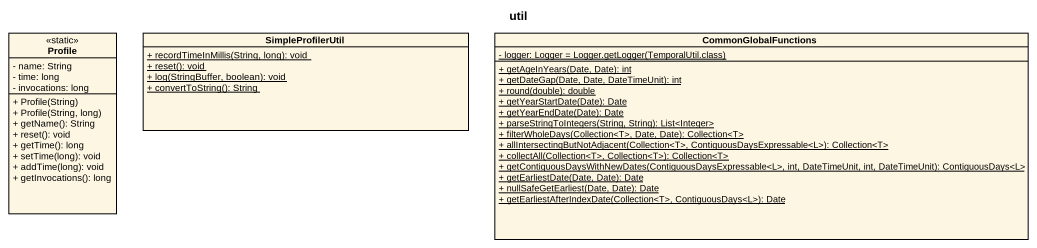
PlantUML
@startuml
title util
hide circle
hide empty members
skinparam classAttributeIconSize 0
class Profile <<static>> {
  - name: String
  - time: long
  - invocations: long
  + Profile(String)
  + Profile(String, long)
  + getName(): String
  + reset(): void
  + getTime(): long
  + setTime(long): void
  + addTime(long): void
  + getInvocations(): long
}
class SimpleProfilerUtil {
  {static} + recordTimeInMillis(String, long): void
  {static} + reset(): void
  {static} + log(StringBuffer, boolean): void
  {static} + convertToString(): String
}
class CommonGlobalFunctions {
  {static} {field} - logger: Logger = Logger.getLogger(TemporalUtil.class)
  {static} + getAgeInYears(Date, Date): int
  {static} + getDateGap(Date, Date, DateTimeUnit): int
  {static} + round(double): double
  {static} + getYearStartDate(Date): Date
  {static} + getYearEndDate(Date): Date
  {static} + parseStringToIntegers(String, String): List<Integer>
  {static} + filterWholeDays(Collection<T>, Date, Date): Collection<T>
  {static} + allIntersectingButNotAdjacent(Collection<T>, ContiguousDaysExpressable<L>): Collection<T>
  {static} + collectAll(Collection<T>, Collection<T>): Collection<T>
  {static} + getContiguousDaysWithNewDates(ContiguousDaysExpressable<L>, int, DateTimeUnit, int, DateTimeUnit): ContiguousDays<L>
  {static} + getEarliestDate(Date, Date): Date
  {static} + nullSafeGetEarliest(Date, Date): Date
  {static} + getEarliestAfterIndexDate(Collection<T>, ContiguousDays<L>): Date
}
@enduml
